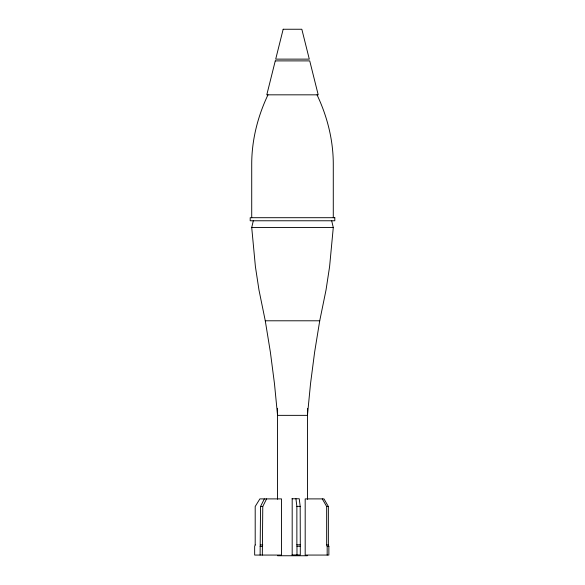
<?xml version="1.0" encoding="UTF-8"?>
<svg xmlns="http://www.w3.org/2000/svg" width="585" height="585" viewBox="0 0 585 585"><rect width="100%" height="100%" fill="white"/><g stroke="black" fill="none" stroke-linecap="round" stroke-linejoin="round"><path stroke-width="0.88" d="M331.695 220.772L333.282 227.536L329.589 266.672L326.028 289.984L319.724 320.792L314.62 352.177L310.525 383.709L307.447 415.357L277.553 415.357L274.475 383.709L270.38 352.177L265.276 320.792L258.972 289.984L255.411 266.672L251.718 227.536L253.305 220.772M260.106 555.063L260.544 506.486L264.347 498.895M262.329 555.063L262.775 506.486L266.577 498.895M267.981 94.829C257.619 116.605 251.623 140.554 251.718 164.729L251.718 217.7M251.718 227.536L333.282 227.536M265.276 320.792L319.724 320.792M292.003 498.756L299.242 498.756L300.185 506.354L300.295 546.266L300.295 554.931L292.003 554.931M295.93 498.756L296.866 506.354L300.185 506.354M260.544 506.486L262.775 506.486M322.284 498.895L326.664 506.486L328.353 506.486L328.353 544.935L328.865 546.397L328.865 555.063L305.187 555.063L305.187 498.895L323.973 498.895L328.353 506.486M296.866 506.354L296.866 544.796L300.185 544.796M260.544 544.935L262.775 544.935M326.664 506.486L326.664 544.935L328.353 544.935M296.866 544.796L296.975 546.266L300.295 546.266M260.106 546.397L262.329 546.397M326.664 544.935L327.176 546.397L328.865 546.397M277.553 555.75L307.447 555.75M317.019 94.829C327.381 116.605 333.377 140.554 333.282 164.729L333.282 217.7M327.176 546.397L327.176 555.063M307.447 408.345L307.447 499.334M296.975 546.266L296.975 554.931M292.186 498.756L292.186 555.063M277.553 408.315L277.553 499.224M275.264 60.891L266.789 94.829L318.211 94.829L309.736 60.891L275.264 60.891M283.169 29.25L275.703 59.129L309.297 59.129L301.831 29.25L283.169 29.25M255.199 544.935L254.658 546.397L254.658 555.063L281.524 555.063L281.524 498.895L259.879 498.895L255.199 506.486L255.199 544.935M334.803 217.7L250.197 217.7L250.197 220.772L334.803 220.772L334.803 217.7"/></g></svg>
